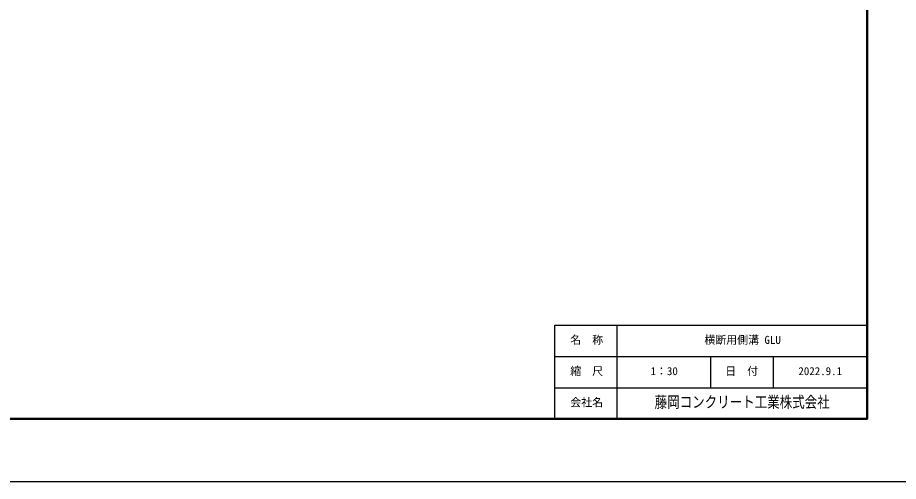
# Model space of a CAD drawing. Units: millimetres, scale not verified. Extents: x -25200 to 25200, y -8910 to 8910.
# Drawn here: x -8757 to -300, y -8910 to -4455 of the extents above; entities that cross this region are included whole.
import ezdxf
from ezdxf.enums import TextEntityAlignment as Align

# ---------------------------------------------------------------- set-up
doc = ezdxf.new("R2010")
doc.units = ezdxf.units.MM
doc.header["$LTSCALE"] = 30
for name, color, linetype, lineweight in [('0-1_Defpoints', 5, 'Continuous', 25), ('0-8_WAKU', 3, 'Continuous', 25), ('0-9_WAKU-LINE', 7, 'Continuous', 25)]:
    doc.layers.add(name, color=color, linetype=linetype, lineweight=lineweight)
doc.layers.add('0-A_WAKU-TXT', color=7, linetype='Continuous')
doc.styles.add('ＭＳ ゴシック', font='')
doc.styles.get('ＭＳ ゴシック').set_extended_font_data('MS Gothic')

msp = doc.modelspace()

# ---------------------------------------------------------------- linework, layer by layer
at = {"layer": '0-1_Defpoints'}
msp.add_lwpolyline([(-25200, -8910), (0, -8910), (0, 8910), (-25200, 8910)], close=True, dxfattribs=at)
at = {"layer": '0-8_WAKU'}
for p, q in [((-3600, -7410), (-600, -7410)), ((-3600, -8310), (-3600, -7410))]:
    msp.add_line(p, q, dxfattribs=at)
at = {"layer": '0-8_WAKU', "lineweight": 50}
msp.add_lwpolyline([(-24600, -8310), (-600, -8310), (-600, 8310), (-24600, 8310)], close=True, dxfattribs=at)
at = {"layer": '0-9_WAKU-LINE'}
for p, q in [((-3000, -8310), (-3000, -7410)), ((-3600, -7710), (-600, -7710)), ((-2100, -8010), (-2100, -7710)), ((-1500, -8010), (-1500, -7710)), ((-3600, -8010), (-600, -8010))]:
    msp.add_line(p, q, dxfattribs=at)

# ---------------------------------------------------------------- texts
at = {"layer": '0-A_WAKU-TXT', "style": 'ＭＳ ゴシック'}
for s, p in [('名\u3000称', (-3450.14, -7612.5)), ('横断用側溝 GLU', (-2163, -7612.5)), ('縮\u3000尺', (-3450.14, -7912.5)), ('1：30', (-2679.75, -7912.5)), ('日\u3000付', (-1962.16, -7912.5)), ('2022.9.1', (-1260, -7912.5)), ('会社名', (-3450.14, -8212.5))]:
    msp.add_text(s, height=76.98, dxfattribs=at).set_placement(p, align=Align.BOTTOM_LEFT)
at = {"layer": '0-A_WAKU-TXT', "style": 'ＭＳ ゴシック', "width": 0.8}
msp.add_text('藤岡コンクリート工業株式会社', height=110, dxfattribs=at).set_placement((-2640, -8235), align=Align.BOTTOM_LEFT)

doc.saveas('drawing.dxf')
